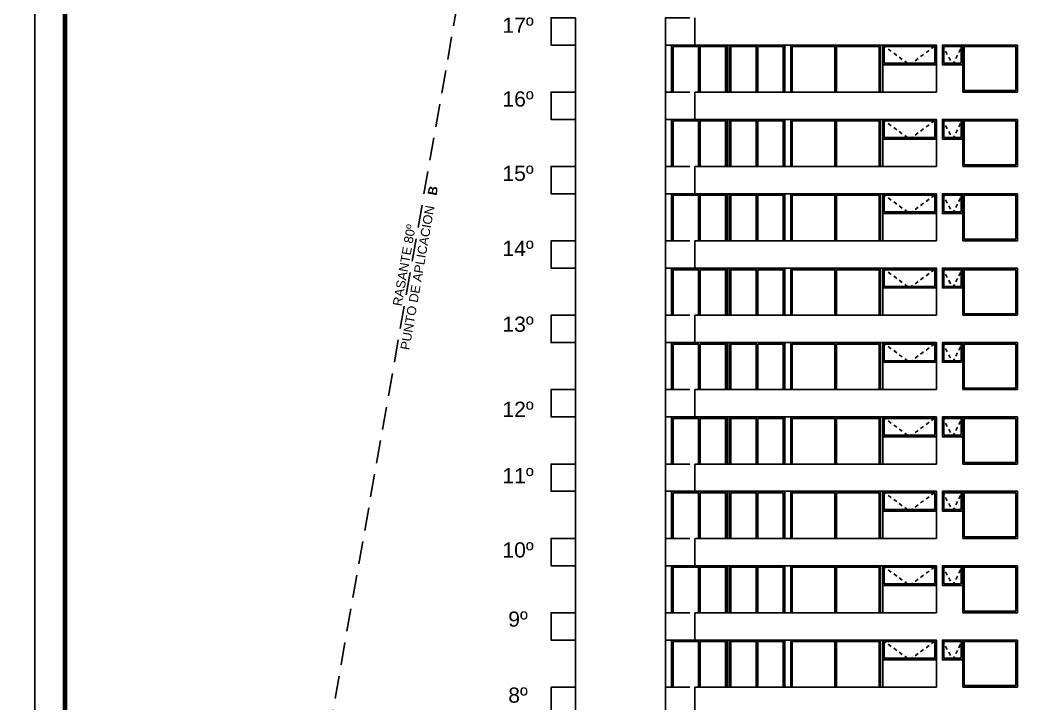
# Model space of a CAD drawing. Header units: millimetres. Extents: x 1217 to 2428, y 234 to 644.
# Drawn here: x 2038.04 to 2071.26, y 394.75 to 417.27 of the extents above; entities that cross this region are included whole.
import ezdxf

# ---------------------------------------------------------------- set-up
doc = ezdxf.new("R2010")
doc.units = ezdxf.units.MM
doc.linetypes.add('HIDDEN', pattern=[0.375, 0.25, -0.125])
doc.linetypes.add('HIDDEN2', pattern=[0.1875, 0.125, -0.0625])
doc.layers.get('0').update_dxf_attribs({"lineweight": 5})
for name, color, linetype in [('0.1', 251, 'Continuous'), ('0.2', 2, 'Continuous'), ('0.3', 6, 'Continuous'), ('COTAS', 252, 'Continuous'), ('Texto', 1, 'Continuous')]:
    doc.layers.add(name, color=color, linetype=linetype)
doc.styles.add('INTERARQ', font='arial.ttf')
doc.styles.get("Standard").update_dxf_attribs({"font": 'arial.ttf'})
doc.dimstyles.new('ESCALA_1-50', dxfattribs={"dimtxt": 0.15, "dimasz": 0.06, "dimexe": 0.18, "dimexo": 0.0625, "dimgap": 0, "dimtad": 0, "dimtih": 1, "dimtoh": 1, "dimzin": 0, "dimdsep": 46, "dimtxsty": 'INTERARQ', "dimblk": 'DIMTICK', "dimcen": 0, "dimse1": 1, "dimse2": 1, "dimclrd": 256, "dimclre": 1, "dimclrt": 2, "dimadec": 0, "dimazin": 0, "dimtfac": 4.5, "dimtofl": 0, "dimtmove": 2, "dimatfit": 3, "dimldrblk": 'DIMTICK', "dimfxl": 1, "dimtolj": 1, "dimtzin": 0, "dimarcsym": 0})

# ---------------------------------------------------------------- blocks, each defined once
blk = doc.blocks.new('DIMTICK')
at = {"color": 1}
for p, q in [((-1, 0), (1, 0)), ((0, 1), (0, -1))]:
    blk.add_line(p, q, dxfattribs=at)
at = {"color": 3, "const_width": 0.141}
blk.add_lwpolyline([(0.71, 0.71), (-0.71, -0.71)], dxfattribs=at)
blk = doc.blocks.new('*D1722')
at = {"layer": 'COTAS', "lineweight": -2, "ltscale": 3, "transparency": 16777216}
for start, end in [(43.0376, 78.2183), (1.7817, 37.092)]:
    blk.add_arc((2047.057, 387.171), 1.93, start, end, dxfattribs=at)
at = {"layer": 'Defpoints', "color": 0, "ltscale": 3, "transparency": 16777216}
for p in [(2056.13, 438.621, 0), (2048.782, 388.037), (2043.9, 387.171, 0), (2047.057, 387.171, 0), (2055.07, 387.171, 0)]:
    blk.add_point(p, dxfattribs=at)
at = {"layer": 'COTAS', "lineweight": -2, "ltscale": 3, "transparency": 16777216, "xscale": 0.06, "yscale": 0.06, "zscale": 0.06}
for p, rotation in [((2047.393, 389.071), 169.1091535055369), ((2048.987, 387.171), 270.8908464944628)]:
    blk.add_blockref('DIMTICK', p, dxfattribs=dict(at, rotation=rotation))
at = {"layer": 'COTAS', "color": 2, "ltscale": 3, "transparency": 16777216, "insert": (2048.536, 388.411), "char_height": 0.15, "attachment_point": 5, "style": 'INTERARQ'}
blk.add_mtext('\\A1;80°', dxfattribs=at)

msp = doc.modelspace()

# ---------------------------------------------------------------- linework, layer by layer
at = {"layer": '0.1', "ltscale": 3}
for p, q in [((2069.06577, 416.40099, 0), (2068.4948, 416.40099, 0)), ((2068.4948, 416.40099, 0), (2068.4948, 415.85099, 0)), ((2069.06577, 416.40099, 0), (2069.06577, 415.85099, 0)), ((2070.86577, 416.40099, 0), (2069.16577, 416.40099, 0)), ((2069.16577, 416.40099, 0), (2069.16577, 414.95099, 0)), ((2070.86577, 414.95099, 0), (2070.86577, 416.40099, 0)), ((2068.4948, 415.85099, 0), (2069.06577, 415.85099, 0)), ((2069.16577, 414.95099, 0), (2070.86577, 414.95099, 0)), ((2069.06577, 413.95099, 0), (2068.4948, 413.95099, 0)), ((2068.4948, 413.95099, 0), (2068.4948, 413.40099, 0)), ((2069.06577, 413.95099, 0), (2069.06577, 413.40099, 0)), ((2070.86577, 413.95099, 0), (2069.16577, 413.95099, 0)), ((2069.16577, 413.95099, 0), (2069.16577, 412.50099, 0)), ((2070.86577, 412.50099, 0), (2070.86577, 413.95099, 0)), ((2068.4948, 413.40099, 0), (2069.06577, 413.40099, 0)), ((2069.16577, 412.50099, 0), (2070.86577, 412.50099, 0)), ((2069.06577, 411.50099, 0), (2068.4948, 411.50099, 0)), ((2068.4948, 411.50099, 0), (2068.4948, 410.95099, 0)), ((2069.06577, 411.50099, 0), (2069.06577, 410.95099, 0)), ((2070.86577, 411.50099, 0), (2069.16577, 411.50099, 0)), ((2069.16577, 411.50099, 0), (2069.16577, 410.05099, 0)), ((2070.86577, 410.05099, 0), (2070.86577, 411.50099, 0)), ((2068.4948, 410.95099, 0), (2069.06577, 410.95099, 0)), ((2069.16577, 410.05099, 0), (2070.86577, 410.05099, 0)), ((2069.06577, 409.05099, 0), (2068.4948, 409.05099, 0)), ((2068.4948, 409.05099, 0), (2068.4948, 408.50099, 0)), ((2069.06577, 409.05099, 0), (2069.06577, 408.50099, 0)), ((2070.86577, 409.05099, 0), (2069.16577, 409.05099, 0)), ((2069.16577, 409.05099, 0), (2069.16577, 407.60099, 0)), ((2070.86577, 407.60099, 0), (2070.86577, 409.05099, 0)), ((2068.4948, 408.50099, 0), (2069.06577, 408.50099, 0)), ((2069.16577, 407.60099, 0), (2070.86577, 407.60099, 0)), ((2069.06577, 406.60099, 0), (2068.4948, 406.60099, 0)), ((2068.4948, 406.60099, 0), (2068.4948, 406.05099, 0)), ((2069.06577, 406.60099, 0), (2069.06577, 406.05099, 0)), ((2070.86577, 406.60099, 0), (2069.16577, 406.60099, 0)), ((2069.16577, 406.60099, 0), (2069.16577, 405.15099, 0)), ((2070.86577, 405.15099, 0), (2070.86577, 406.60099, 0)), ((2068.4948, 406.05099, 0), (2069.06577, 406.05099, 0)), ((2069.16577, 405.15099, 0), (2070.86577, 405.15099, 0)), ((2069.06577, 404.15099, 0), (2068.4948, 404.15099, 0)), ((2068.4948, 404.15099, 0), (2068.4948, 403.60099, 0)), ((2069.06577, 404.15099, 0), (2069.06577, 403.60099, 0)), ((2070.86577, 404.15099, 0), (2069.16577, 404.15099, 0)), ((2069.16577, 404.15099, 0), (2069.16577, 402.70099, 0)), ((2070.86577, 402.70099, 0), (2070.86577, 404.15099, 0)), ((2068.4948, 403.60099, 0), (2069.06577, 403.60099, 0)), ((2069.16577, 402.70099, 0), (2070.86577, 402.70099, 0)), ((2069.06577, 401.70099, 0), (2068.4948, 401.70099, 0)), ((2068.4948, 401.70099, 0), (2068.4948, 401.15099, 0)), ((2069.06577, 401.70099, 0), (2069.06577, 401.15099, 0)), ((2070.86577, 401.70099, 0), (2069.16577, 401.70099, 0)), ((2069.16577, 401.70099, 0), (2069.16577, 400.25099, 0)), ((2070.86577, 400.25099, 0), (2070.86577, 401.70099, 0)), ((2068.4948, 401.15099, 0), (2069.06577, 401.15099, 0)), ((2069.16577, 400.25099, 0), (2070.86577, 400.25099, 0)), ((2069.06577, 399.25099, 0), (2068.4948, 399.25099, 0)), ((2068.4948, 399.25099, 0), (2068.4948, 398.70099, 0)), ((2069.06577, 399.25099, 0), (2069.06577, 398.70099, 0)), ((2070.86577, 399.25099, 0), (2069.16577, 399.25099, 0)), ((2069.16577, 399.25099, 0), (2069.16577, 397.80099, 0)), ((2070.86577, 397.80099, 0), (2070.86577, 399.25099, 0)), ((2068.4948, 398.70099, 0), (2069.06577, 398.70099, 0)), ((2069.16577, 397.80099, 0), (2070.86577, 397.80099, 0)), ((2069.06577, 396.80099, 0), (2068.4948, 396.80099, 0)), ((2068.4948, 396.80099, 0), (2068.4948, 396.25099, 0)), ((2069.06577, 396.80099, 0), (2069.06577, 396.25099, 0)), ((2070.86577, 396.80099, 0), (2069.16577, 396.80099, 0)), ((2069.16577, 396.80099, 0), (2069.16577, 395.35099, 0)), ((2070.86577, 395.35099, 0), (2070.86577, 396.80099, 0)), ((2068.4948, 396.25099, 0), (2069.06577, 396.25099, 0)), ((2069.16577, 395.35099, 0), (2070.86577, 395.35099, 0))]:
    msp.add_line(p, q, dxfattribs=at)
for points in [[(1978.52436, 357.90321), (1978.52436, 447.90321), (2038.52436, 447.90321), (2038.52436, 357.90321), (1978.52436, 357.90321)], [(2038.52436, 357.90321), (2038.52436, 447.90321), (2098.52436, 447.90321), (2098.52436, 357.90321), (2038.52436, 357.90321)]]:
    msp.add_lwpolyline(points, dxfattribs=at)
at = {"layer": '0.1', "ltscale": 3, "const_width": 0.15}
msp.add_lwpolyline([(2039.52436, 358.90321), (2039.52436, 446.90321), (2097.52436, 446.90321), (2097.52436, 358.90321)], close=True, dxfattribs=at)
at = {"layer": '0.1', "ltscale": 3, "elevation": 0}
for points in [[(2056.34773, 417.35099), (2055.54573, 417.35099), (2055.54573, 416.45099), (2056.34773, 416.45099)], [(2056.34773, 417.35099), (2056.34773, 416.45099)], [(2056.34773, 414.90099), (2056.34773, 416.45099)], [(2059.51769, 414.90099), (2059.51769, 416.45099), (2061.34625, 416.45099), (2061.34625, 414.90099)], [(2059.56769, 414.90099), (2059.56769, 416.40099), (2060.40697, 416.40099)], [(2060.40697, 416.45099), (2060.40697, 414.90099)], [(2060.45697, 416.40099), (2061.29625, 416.40099), (2061.29625, 414.90099)], [(2060.45697, 416.40099), (2060.45697, 414.90099)], [(2061.41625, 414.90099), (2061.41625, 416.45099), (2063.24489, 416.45099), (2063.24489, 414.90099)], [(2061.46625, 414.90099), (2061.46625, 416.40099), (2062.30557, 416.40099)], [(2062.30557, 416.45099), (2062.30557, 414.90099)], [(2062.35557, 416.40099), (2063.19489, 416.40099), (2063.19489, 414.90099)], [(2062.35557, 416.40099), (2062.35557, 414.90099)], [(2063.4448, 414.90099), (2063.4448, 416.45099), (2066.40526, 416.45099), (2066.40526, 414.90099)], [(2063.4948, 414.90099), (2063.4948, 416.40099), (2064.90003, 416.40099)], [(2064.90003, 416.45099), (2064.90003, 414.90099)], [(2064.95003, 416.40099), (2066.35526, 416.40099), (2066.35526, 414.90099)], [(2064.95003, 416.40099), (2064.95003, 414.90099)], [(2069.11577, 415.80099), (2069.11577, 416.45099)], [(2056.34773, 414.90099), (2055.54573, 414.90099), (2055.54573, 414.00099), (2056.34773, 414.00099)], [(2056.34773, 414.90099), (2056.34773, 414.00099)], [(2056.34773, 412.45099), (2056.34773, 414.00099)], [(2059.51769, 412.45099), (2059.51769, 414.00099), (2061.34625, 414.00099), (2061.34625, 412.45099)], [(2059.56769, 412.45099), (2059.56769, 413.95099), (2060.40697, 413.95099)], [(2060.40697, 414.00099), (2060.40697, 412.45099)], [(2060.45697, 413.95099), (2061.29625, 413.95099), (2061.29625, 412.45099)], [(2060.45697, 413.95099), (2060.45697, 412.45099)], [(2061.41625, 412.45099), (2061.41625, 414.00099), (2063.24489, 414.00099), (2063.24489, 412.45099)], [(2061.46625, 412.45099), (2061.46625, 413.95099), (2062.30557, 413.95099)], [(2062.30557, 414.00099), (2062.30557, 412.45099)], [(2062.35557, 413.95099), (2063.19489, 413.95099), (2063.19489, 412.45099)], [(2062.35557, 413.95099), (2062.35557, 412.45099)], [(2063.4448, 412.45099), (2063.4448, 414.00099), (2066.40526, 414.00099), (2066.40526, 412.45099)], [(2063.4948, 412.45099), (2063.4948, 413.95099), (2064.90003, 413.95099)], [(2064.90003, 414.00099), (2064.90003, 412.45099)], [(2064.95003, 413.95099), (2066.35526, 413.95099), (2066.35526, 412.45099)], [(2064.95003, 413.95099), (2064.95003, 412.45099)], [(2069.11577, 413.35099), (2069.11577, 414.00099)], [(2056.34773, 412.45099), (2055.54573, 412.45099), (2055.54573, 411.55099), (2056.34773, 411.55099)], [(2056.34773, 412.45099), (2056.34773, 411.55099)], [(2056.34773, 410.00099), (2056.34773, 411.55099)], [(2059.51769, 410.00099), (2059.51769, 411.55099), (2061.34625, 411.55099), (2061.34625, 410.00099)], [(2060.40697, 411.55099), (2060.40697, 410.00099)], [(2061.41625, 410.00099), (2061.41625, 411.55099), (2063.24489, 411.55099), (2063.24489, 410.00099)], [(2062.30557, 411.55099), (2062.30557, 410.00099)], [(2063.4448, 410.00099), (2063.4448, 411.55099), (2066.40526, 411.55099), (2066.40526, 410.00099)], [(2064.90003, 411.55099), (2064.90003, 410.00099)], [(2069.11577, 410.90099), (2069.11577, 411.55099)], [(2059.56769, 410.00099), (2059.56769, 411.50099), (2060.40697, 411.50099)], [(2060.45697, 411.50099), (2061.29625, 411.50099), (2061.29625, 410.00099)], [(2060.45697, 411.50099), (2060.45697, 410.00099)], [(2061.46625, 410.00099), (2061.46625, 411.50099), (2062.30557, 411.50099)], [(2062.35557, 411.50099), (2063.19489, 411.50099), (2063.19489, 410.00099)], [(2062.35557, 411.50099), (2062.35557, 410.00099)], [(2063.4948, 410.00099), (2063.4948, 411.50099), (2064.90003, 411.50099)], [(2064.95003, 411.50099), (2066.35526, 411.50099), (2066.35526, 410.00099)], [(2064.95003, 411.50099), (2064.95003, 410.00099)], [(2056.34773, 410.00099), (2055.54573, 410.00099), (2055.54573, 409.10099), (2056.34773, 409.10099)], [(2056.34773, 410.00099), (2056.34773, 409.10099)], [(2056.34773, 407.55099), (2056.34773, 409.10099)], [(2059.51769, 407.55099), (2059.51769, 409.10099), (2061.34625, 409.10099), (2061.34625, 407.55099)], [(2059.56769, 407.55099), (2059.56769, 409.05099), (2060.40697, 409.05099)], [(2060.40697, 409.10099), (2060.40697, 407.55099)], [(2060.45697, 409.05099), (2061.29625, 409.05099), (2061.29625, 407.55099)], [(2060.45697, 409.05099), (2060.45697, 407.55099)], [(2061.41625, 407.55099), (2061.41625, 409.10099), (2063.24489, 409.10099), (2063.24489, 407.55099)], [(2061.46625, 407.55099), (2061.46625, 409.05099), (2062.30557, 409.05099)], [(2062.30557, 409.10099), (2062.30557, 407.55099)], [(2062.35557, 409.05099), (2063.19489, 409.05099), (2063.19489, 407.55099)], [(2062.35557, 409.05099), (2062.35557, 407.55099)], [(2063.4448, 407.55099), (2063.4448, 409.10099), (2066.40526, 409.10099), (2066.40526, 407.55099)], [(2063.4948, 407.55099), (2063.4948, 409.05099), (2064.90003, 409.05099)], [(2064.90003, 409.10099), (2064.90003, 407.55099)], [(2064.95003, 409.05099), (2066.35526, 409.05099), (2066.35526, 407.55099)], [(2064.95003, 409.05099), (2064.95003, 407.55099)], [(2069.11577, 408.45099), (2069.11577, 409.10099)], [(2056.34773, 407.55099), (2055.54573, 407.55099), (2055.54573, 406.65099), (2056.34773, 406.65099)], [(2056.34773, 407.55099), (2056.34773, 406.65099)], [(2056.34773, 405.10099), (2056.34773, 406.65099)], [(2059.51769, 405.10099), (2059.51769, 406.65099), (2061.34625, 406.65099), (2061.34625, 405.10099)], [(2059.56769, 405.10099), (2059.56769, 406.60099), (2060.40697, 406.60099)], [(2060.40697, 406.65099), (2060.40697, 405.10099)], [(2060.45697, 406.60099), (2061.29625, 406.60099), (2061.29625, 405.10099)], [(2060.45697, 406.60099), (2060.45697, 405.10099)], [(2061.41625, 405.10099), (2061.41625, 406.65099), (2063.24489, 406.65099), (2063.24489, 405.10099)], [(2061.46625, 405.10099), (2061.46625, 406.60099), (2062.30557, 406.60099)], [(2062.30557, 406.65099), (2062.30557, 405.10099)], [(2062.35557, 406.60099), (2063.19489, 406.60099), (2063.19489, 405.10099)], [(2062.35557, 406.60099), (2062.35557, 405.10099)], [(2063.4448, 405.10099), (2063.4448, 406.65099), (2066.40526, 406.65099), (2066.40526, 405.10099)], [(2063.4948, 405.10099), (2063.4948, 406.60099), (2064.90003, 406.60099)], [(2064.90003, 406.65099), (2064.90003, 405.10099)], [(2064.95003, 406.60099), (2066.35526, 406.60099), (2066.35526, 405.10099)], [(2064.95003, 406.60099), (2064.95003, 405.10099)], [(2069.11577, 406.00099), (2069.11577, 406.65099)], [(2056.34773, 405.10099), (2055.54573, 405.10099), (2055.54573, 404.20099), (2056.34773, 404.20099)], [(2056.34773, 405.10099), (2056.34773, 404.20099)], [(2056.34773, 402.65099), (2056.34773, 404.20099)], [(2059.51769, 402.65099), (2059.51769, 404.20099), (2061.34625, 404.20099), (2061.34625, 402.65099)], [(2059.56769, 402.65099), (2059.56769, 404.15099), (2060.40697, 404.15099)], [(2060.40697, 404.20099), (2060.40697, 402.65099)], [(2060.45697, 404.15099), (2061.29625, 404.15099), (2061.29625, 402.65099)], [(2060.45697, 404.15099), (2060.45697, 402.65099)], [(2061.41625, 402.65099), (2061.41625, 404.20099), (2063.24489, 404.20099), (2063.24489, 402.65099)], [(2061.46625, 402.65099), (2061.46625, 404.15099), (2062.30557, 404.15099)], [(2062.30557, 404.20099), (2062.30557, 402.65099)], [(2062.35557, 404.15099), (2063.19489, 404.15099), (2063.19489, 402.65099)], [(2062.35557, 404.15099), (2062.35557, 402.65099)], [(2063.4448, 402.65099), (2063.4448, 404.20099), (2066.40526, 404.20099), (2066.40526, 402.65099)], [(2063.4948, 402.65099), (2063.4948, 404.15099), (2064.90003, 404.15099)], [(2064.90003, 404.20099), (2064.90003, 402.65099)], [(2064.95003, 404.15099), (2066.35526, 404.15099), (2066.35526, 402.65099)], [(2064.95003, 404.15099), (2064.95003, 402.65099)], [(2069.11577, 403.55099), (2069.11577, 404.20099)], [(2056.34773, 402.65099), (2055.54573, 402.65099), (2055.54573, 401.75099), (2056.34773, 401.75099)], [(2056.34773, 402.65099), (2056.34773, 401.75099)], [(2056.34773, 400.20099), (2056.34773, 401.75099)], [(2059.51769, 400.20099), (2059.51769, 401.75099), (2061.34625, 401.75099), (2061.34625, 400.20099)], [(2059.56769, 400.20099), (2059.56769, 401.70099), (2060.40697, 401.70099)], [(2060.40697, 401.75099), (2060.40697, 400.20099)], [(2060.45697, 401.70099), (2061.29625, 401.70099), (2061.29625, 400.20099)], [(2060.45697, 401.70099), (2060.45697, 400.20099)], [(2061.41625, 400.20099), (2061.41625, 401.75099), (2063.24489, 401.75099), (2063.24489, 400.20099)], [(2061.46625, 400.20099), (2061.46625, 401.70099), (2062.30557, 401.70099)], [(2062.30557, 401.75099), (2062.30557, 400.20099)], [(2062.35557, 401.70099), (2063.19489, 401.70099), (2063.19489, 400.20099)], [(2062.35557, 401.70099), (2062.35557, 400.20099)], [(2063.4448, 400.20099), (2063.4448, 401.75099), (2066.40526, 401.75099), (2066.40526, 400.20099)], [(2063.4948, 400.20099), (2063.4948, 401.70099), (2064.90003, 401.70099)], [(2064.90003, 401.75099), (2064.90003, 400.20099)], [(2064.95003, 401.70099), (2066.35526, 401.70099), (2066.35526, 400.20099)], [(2064.95003, 401.70099), (2064.95003, 400.20099)], [(2069.11577, 401.10099), (2069.11577, 401.75099)], [(2056.34773, 400.20099), (2055.54573, 400.20099), (2055.54573, 399.30099), (2056.34773, 399.30099)], [(2056.34773, 400.20099), (2056.34773, 399.30099)], [(2056.34773, 397.75099), (2056.34773, 399.30099)], [(2059.51769, 397.75099), (2059.51769, 399.30099), (2061.34625, 399.30099), (2061.34625, 397.75099)], [(2060.40697, 399.30099), (2060.40697, 397.75099)], [(2061.41625, 397.75099), (2061.41625, 399.30099), (2063.24489, 399.30099), (2063.24489, 397.75099)], [(2062.30557, 399.30099), (2062.30557, 397.75099)], [(2063.4448, 397.75099), (2063.4448, 399.30099), (2066.40526, 399.30099), (2066.40526, 397.75099)], [(2064.90003, 399.30099), (2064.90003, 397.75099)], [(2069.11577, 398.65099), (2069.11577, 399.30099)], [(2059.56769, 397.75099), (2059.56769, 399.25099), (2060.40697, 399.25099)], [(2060.45697, 399.25099), (2061.29625, 399.25099), (2061.29625, 397.75099)], [(2060.45697, 399.25099), (2060.45697, 397.75099)], [(2061.46625, 397.75099), (2061.46625, 399.25099), (2062.30557, 399.25099)], [(2062.35557, 399.25099), (2063.19489, 399.25099), (2063.19489, 397.75099)], [(2062.35557, 399.25099), (2062.35557, 397.75099)], [(2063.4948, 397.75099), (2063.4948, 399.25099), (2064.90003, 399.25099)], [(2064.95003, 399.25099), (2066.35526, 399.25099), (2066.35526, 397.75099)], [(2064.95003, 399.25099), (2064.95003, 397.75099)], [(2056.34773, 397.75099), (2055.54573, 397.75099), (2055.54573, 396.85099), (2056.34773, 396.85099)], [(2056.34773, 397.75099), (2056.34773, 396.85099)], [(2056.34773, 395.30099), (2056.34773, 396.85099)], [(2059.51769, 395.30099), (2059.51769, 396.85099), (2061.34625, 396.85099), (2061.34625, 395.30099)], [(2059.56769, 395.30099), (2059.56769, 396.80099), (2060.40697, 396.80099)], [(2060.40697, 396.85099), (2060.40697, 395.30099)], [(2060.45697, 396.80099), (2061.29625, 396.80099), (2061.29625, 395.30099)], [(2060.45697, 396.80099), (2060.45697, 395.30099)], [(2061.41625, 395.30099), (2061.41625, 396.85099), (2063.24489, 396.85099), (2063.24489, 395.30099)], [(2061.46625, 395.30099), (2061.46625, 396.80099), (2062.30557, 396.80099)], [(2062.30557, 396.85099), (2062.30557, 395.30099)], [(2062.35557, 396.80099), (2063.19489, 396.80099), (2063.19489, 395.30099)], [(2062.35557, 396.80099), (2062.35557, 395.30099)], [(2063.4448, 395.30099), (2063.4448, 396.85099), (2066.40526, 396.85099), (2066.40526, 395.30099)], [(2063.4948, 395.30099), (2063.4948, 396.80099), (2064.90003, 396.80099)], [(2064.90003, 396.85099), (2064.90003, 395.30099)], [(2064.95003, 396.80099), (2066.35526, 396.80099), (2066.35526, 395.30099)], [(2064.95003, 396.80099), (2064.95003, 395.30099)], [(2069.11577, 396.20099), (2069.11577, 396.85099)], [(2056.34773, 395.30099), (2055.54573, 395.30099), (2055.54573, 394.40099), (2056.34773, 394.40099)], [(2056.34773, 395.30099), (2056.34773, 394.40099)]]:
    msp.add_lwpolyline(points, dxfattribs=at)
for points in [[(2066.47526, 415.80099), (2068.2448, 415.80099), (2068.2448, 416.45099), (2066.47526, 416.45099)], [(2066.52526, 415.85099), (2068.1948, 415.85099), (2068.1948, 416.40099), (2066.52526, 416.40099)], [(2066.47526, 413.35099), (2068.2448, 413.35099), (2068.2448, 414.00099), (2066.47526, 414.00099)], [(2066.52526, 413.40099), (2068.1948, 413.40099), (2068.1948, 413.95099), (2066.52526, 413.95099)], [(2066.47526, 410.90099), (2068.2448, 410.90099), (2068.2448, 411.55099), (2066.47526, 411.55099)], [(2066.52526, 410.95099), (2068.1948, 410.95099), (2068.1948, 411.50099), (2066.52526, 411.50099)], [(2066.47526, 408.45099), (2068.2448, 408.45099), (2068.2448, 409.10099), (2066.47526, 409.10099)], [(2066.52526, 408.50099), (2068.1948, 408.50099), (2068.1948, 409.05099), (2066.52526, 409.05099)], [(2066.47526, 406.00099), (2068.2448, 406.00099), (2068.2448, 406.65099), (2066.47526, 406.65099)], [(2066.52526, 406.05099), (2068.1948, 406.05099), (2068.1948, 406.60099), (2066.52526, 406.60099)], [(2066.47526, 403.55099), (2068.2448, 403.55099), (2068.2448, 404.20099), (2066.47526, 404.20099)], [(2066.52526, 403.60099), (2068.1948, 403.60099), (2068.1948, 404.15099), (2066.52526, 404.15099)], [(2066.47526, 401.10099), (2068.2448, 401.10099), (2068.2448, 401.75099), (2066.47526, 401.75099)], [(2066.52526, 401.15099), (2068.1948, 401.15099), (2068.1948, 401.70099), (2066.52526, 401.70099)], [(2066.47526, 398.65099), (2068.2448, 398.65099), (2068.2448, 399.30099), (2066.47526, 399.30099)], [(2066.52526, 398.70099), (2068.1948, 398.70099), (2068.1948, 399.25099), (2066.52526, 399.25099)], [(2066.47526, 396.20099), (2068.2448, 396.20099), (2068.2448, 396.85099), (2066.47526, 396.85099)], [(2066.52526, 396.25099), (2068.1948, 396.25099), (2068.1948, 396.80099), (2066.52526, 396.80099)]]:
    msp.add_lwpolyline(points, close=True, dxfattribs=at)
at = {"layer": '0.1', "linetype": 'HIDDEN2', "elevation": 0}
for points in [[(2066.47526, 416.45099), (2067.36003, 415.80099), (2068.2448, 416.45099)], [(2068.4448, 416.45099), (2068.78029, 415.80099), (2069.11577, 416.45099)], [(2066.47526, 414.00099), (2067.36003, 413.35099), (2068.2448, 414.00099)], [(2068.4448, 414.00099), (2068.78029, 413.35099), (2069.11577, 414.00099)], [(2066.47526, 411.55099), (2067.36003, 410.90099), (2068.2448, 411.55099)], [(2068.4448, 411.55099), (2068.78029, 410.90099), (2069.11577, 411.55099)], [(2066.47526, 409.10099), (2067.36003, 408.45099), (2068.2448, 409.10099)], [(2068.4448, 409.10099), (2068.78029, 408.45099), (2069.11577, 409.10099)], [(2066.47526, 406.65099), (2067.36003, 406.00099), (2068.2448, 406.65099)], [(2068.4448, 406.65099), (2068.78029, 406.00099), (2069.11577, 406.65099)], [(2066.47526, 404.20099), (2067.36003, 403.55099), (2068.2448, 404.20099)], [(2068.4448, 404.20099), (2068.78029, 403.55099), (2069.11577, 404.20099)], [(2066.47526, 401.75099), (2067.36003, 401.10099), (2068.2448, 401.75099)], [(2068.4448, 401.75099), (2068.78029, 401.10099), (2069.11577, 401.75099)], [(2066.47526, 399.30099), (2067.36003, 398.65099), (2068.2448, 399.30099)], [(2068.4448, 399.30099), (2068.78029, 398.65099), (2069.11577, 399.30099)], [(2066.47526, 396.85099), (2067.36003, 396.20099), (2068.2448, 396.85099)], [(2068.4448, 396.85099), (2068.78029, 396.20099), (2069.11577, 396.85099)]]:
    msp.add_lwpolyline(points, dxfattribs=at)
at = {"layer": '0.2', "linetype": 'HIDDEN', "ltscale": 3, "elevation": 0}
msp.add_lwpolyline([(2047.0575, 387.17099), (2056.12952, 438.62099)], dxfattribs=at)
at = {"layer": '0.2', "ltscale": 3, "elevation": 0}
for points in [[(2060.11769, 417.35099), (2059.31769, 417.35099), (2059.31769, 416.45099), (2060.11769, 416.45099)], [(2059.31769, 414.90099), (2059.31769, 416.45099)], [(2059.51769, 416.45099), (2059.51769, 414.90099)], [(2061.34625, 416.45099), (2061.34625, 414.90099)], [(2061.41625, 416.45099), (2061.41625, 414.90099)], [(2063.24489, 416.45099), (2063.24489, 414.90099)], [(2063.4448, 416.45099), (2063.4448, 414.90099)], [(2066.40526, 416.45099), (2066.40526, 414.90099)], [(2066.47526, 416.45099), (2066.47526, 414.90099)], [(2060.11769, 414.90099), (2059.31769, 414.90099), (2059.31769, 414.00099), (2060.11769, 414.00099)], [(2059.31769, 412.45099), (2059.31769, 414.00099)], [(2059.51769, 414.00099), (2059.51769, 412.45099)], [(2061.34625, 414.00099), (2061.34625, 412.45099)], [(2061.41625, 414.00099), (2061.41625, 412.45099)], [(2063.24489, 414.00099), (2063.24489, 412.45099)], [(2063.4448, 414.00099), (2063.4448, 412.45099)], [(2066.40526, 414.00099), (2066.40526, 412.45099)], [(2066.47526, 414.00099), (2066.47526, 412.45099)], [(2060.11769, 412.45099), (2059.31769, 412.45099), (2059.31769, 411.55099), (2060.11769, 411.55099)], [(2059.31769, 410.00099), (2059.31769, 411.55099)], [(2059.51769, 411.55099), (2059.51769, 410.00099)], [(2061.34625, 411.55099), (2061.34625, 410.00099)], [(2061.41625, 411.55099), (2061.41625, 410.00099)], [(2063.24489, 411.55099), (2063.24489, 410.00099)], [(2063.4448, 411.55099), (2063.4448, 410.00099)], [(2066.40526, 411.55099), (2066.40526, 410.00099)], [(2066.47526, 411.55099), (2066.47526, 410.00099)], [(2060.11769, 410.00099), (2059.31769, 410.00099), (2059.31769, 409.10099), (2060.11769, 409.10099)], [(2059.31769, 407.55099), (2059.31769, 409.10099)], [(2059.51769, 409.10099), (2059.51769, 407.55099)], [(2061.34625, 409.10099), (2061.34625, 407.55099)], [(2061.41625, 409.10099), (2061.41625, 407.55099)], [(2063.24489, 409.10099), (2063.24489, 407.55099)], [(2063.4448, 409.10099), (2063.4448, 407.55099)], [(2066.40526, 409.10099), (2066.40526, 407.55099)], [(2066.47526, 409.10099), (2066.47526, 407.55099)], [(2060.11769, 407.55099), (2059.31769, 407.55099), (2059.31769, 406.65099), (2060.11769, 406.65099)], [(2059.31769, 405.10099), (2059.31769, 406.65099)], [(2059.51769, 406.65099), (2059.51769, 405.10099)], [(2061.34625, 406.65099), (2061.34625, 405.10099)], [(2061.41625, 406.65099), (2061.41625, 405.10099)], [(2063.24489, 406.65099), (2063.24489, 405.10099)], [(2063.4448, 406.65099), (2063.4448, 405.10099)], [(2066.40526, 406.65099), (2066.40526, 405.10099)], [(2066.47526, 406.65099), (2066.47526, 405.10099)], [(2060.11769, 405.10099), (2059.31769, 405.10099), (2059.31769, 404.20099), (2060.11769, 404.20099)], [(2059.31769, 402.65099), (2059.31769, 404.20099)], [(2059.51769, 404.20099), (2059.51769, 402.65099)], [(2061.34625, 404.20099), (2061.34625, 402.65099)], [(2061.41625, 404.20099), (2061.41625, 402.65099)], [(2063.24489, 404.20099), (2063.24489, 402.65099)], [(2063.4448, 404.20099), (2063.4448, 402.65099)], [(2066.40526, 404.20099), (2066.40526, 402.65099)], [(2066.47526, 404.20099), (2066.47526, 402.65099)], [(2060.11769, 402.65099), (2059.31769, 402.65099), (2059.31769, 401.75099), (2060.11769, 401.75099)], [(2059.31769, 400.20099), (2059.31769, 401.75099)], [(2059.51769, 401.75099), (2059.51769, 400.20099)], [(2061.34625, 401.75099), (2061.34625, 400.20099)], [(2061.41625, 401.75099), (2061.41625, 400.20099)], [(2063.24489, 401.75099), (2063.24489, 400.20099)], [(2063.4448, 401.75099), (2063.4448, 400.20099)], [(2066.40526, 401.75099), (2066.40526, 400.20099)], [(2066.47526, 401.75099), (2066.47526, 400.20099)], [(2060.11769, 400.20099), (2059.31769, 400.20099), (2059.31769, 399.30099), (2060.11769, 399.30099)], [(2059.31769, 397.75099), (2059.31769, 399.30099)], [(2059.51769, 399.30099), (2059.51769, 397.75099)], [(2061.34625, 399.30099), (2061.34625, 397.75099)], [(2061.41625, 399.30099), (2061.41625, 397.75099)], [(2063.24489, 399.30099), (2063.24489, 397.75099)], [(2063.4448, 399.30099), (2063.4448, 397.75099)], [(2066.40526, 399.30099), (2066.40526, 397.75099)], [(2066.47526, 399.30099), (2066.47526, 397.75099)], [(2060.11769, 397.75099), (2059.31769, 397.75099), (2059.31769, 396.85099), (2060.11769, 396.85099)], [(2059.31769, 395.30099), (2059.31769, 396.85099)], [(2059.51769, 396.85099), (2059.51769, 395.30099)], [(2061.34625, 396.85099), (2061.34625, 395.30099)], [(2061.41625, 396.85099), (2061.41625, 395.30099)], [(2063.24489, 396.85099), (2063.24489, 395.30099)], [(2063.4448, 396.85099), (2063.4448, 395.30099)], [(2066.40526, 396.85099), (2066.40526, 395.30099)], [(2066.47526, 396.85099), (2066.47526, 395.30099)], [(2060.11769, 395.30099), (2059.31769, 395.30099), (2059.31769, 394.40099), (2060.11769, 394.40099)]]:
    msp.add_lwpolyline(points, dxfattribs=at)
at = {"layer": '0.3', "ltscale": 3}
for p, q in [((2070.91577, 416.45099, 0), (2069.11577, 416.45099, 0)), ((2070.91577, 414.90099, 0), (2070.91577, 416.45099, 0)), ((2069.11577, 415.80099, 0), (2069.11577, 414.90099, 0)), ((2069.11577, 414.90099, 0), (2070.91577, 414.90099, 0)), ((2070.91577, 414.00099, 0), (2069.11577, 414.00099, 0)), ((2070.91577, 412.45099, 0), (2070.91577, 414.00099, 0)), ((2069.11577, 413.35099, 0), (2069.11577, 412.45099, 0)), ((2069.11577, 412.45099, 0), (2070.91577, 412.45099, 0)), ((2070.91577, 411.55099, 0), (2069.11577, 411.55099, 0)), ((2070.91577, 410.00099, 0), (2070.91577, 411.55099, 0)), ((2069.11577, 410.90099, 0), (2069.11577, 410.00099, 0)), ((2069.11577, 410.00099, 0), (2070.91577, 410.00099, 0)), ((2070.91577, 409.10099, 0), (2069.11577, 409.10099, 0)), ((2070.91577, 407.55099, 0), (2070.91577, 409.10099, 0)), ((2069.11577, 408.45099, 0), (2069.11577, 407.55099, 0)), ((2069.11577, 407.55099, 0), (2070.91577, 407.55099, 0)), ((2070.91577, 406.65099, 0), (2069.11577, 406.65099, 0)), ((2070.91577, 405.10099, 0), (2070.91577, 406.65099, 0)), ((2069.11577, 406.00099, 0), (2069.11577, 405.10099, 0)), ((2069.11577, 405.10099, 0), (2070.91577, 405.10099, 0)), ((2070.91577, 404.20099, 0), (2069.11577, 404.20099, 0)), ((2070.91577, 402.65099, 0), (2070.91577, 404.20099, 0)), ((2069.11577, 403.55099, 0), (2069.11577, 402.65099, 0)), ((2069.11577, 402.65099, 0), (2070.91577, 402.65099, 0)), ((2070.91577, 401.75099, 0), (2069.11577, 401.75099, 0)), ((2070.91577, 400.20099, 0), (2070.91577, 401.75099, 0)), ((2069.11577, 401.10099, 0), (2069.11577, 400.20099, 0)), ((2069.11577, 400.20099, 0), (2070.91577, 400.20099, 0)), ((2070.91577, 399.30099, 0), (2069.11577, 399.30099, 0)), ((2070.91577, 397.75099, 0), (2070.91577, 399.30099, 0)), ((2069.11577, 398.65099, 0), (2069.11577, 397.75099, 0)), ((2069.11577, 397.75099, 0), (2070.91577, 397.75099, 0)), ((2070.91577, 396.85099, 0), (2069.11577, 396.85099, 0)), ((2070.91577, 395.30099, 0), (2070.91577, 396.85099, 0)), ((2069.11577, 396.20099, 0), (2069.11577, 395.30099, 0)), ((2069.11577, 395.30099, 0), (2070.91577, 395.30099, 0))]:
    msp.add_line(p, q, dxfattribs=at)
at = {"layer": '0.3', "ltscale": 3, "elevation": 0}
for points in [[(2060.2777, 417.35099), (2060.2777, 416.45099)], [(2068.2448, 416.45099), (2060.2777, 416.45099)], [(2068.2448, 416.45099), (2068.2448, 414.90099)], [(2069.11577, 415.80099), (2068.4448, 415.80099), (2068.4448, 416.45099)], [(2069.11577, 416.45099), (2068.4448, 416.45099), (2068.4448, 415.80099), (2069.11577, 415.80099)], [(2060.2777, 414.90099), (2068.2448, 414.90099)], [(2060.2777, 414.90099), (2060.2777, 414.00099)], [(2068.2448, 414.00099), (2060.2777, 414.00099)], [(2068.2448, 414.00099), (2068.2448, 412.45099)], [(2069.11577, 413.35099), (2068.4448, 413.35099), (2068.4448, 414.00099)], [(2069.11577, 414.00099), (2068.4448, 414.00099), (2068.4448, 413.35099), (2069.11577, 413.35099)], [(2060.2777, 412.45099), (2068.2448, 412.45099)], [(2060.2777, 412.45099), (2060.2777, 411.55099)], [(2068.2448, 411.55099), (2060.2777, 411.55099)], [(2068.2448, 411.55099), (2068.2448, 410.00099)], [(2069.11577, 410.90099), (2068.4448, 410.90099), (2068.4448, 411.55099)], [(2069.11577, 411.55099), (2068.4448, 411.55099), (2068.4448, 410.90099), (2069.11577, 410.90099)], [(2060.2777, 410.00099), (2068.2448, 410.00099)], [(2060.2777, 410.00099), (2060.2777, 409.10099)], [(2068.2448, 409.10099), (2060.2777, 409.10099)], [(2068.2448, 409.10099), (2068.2448, 407.55099)], [(2069.11577, 408.45099), (2068.4448, 408.45099), (2068.4448, 409.10099)], [(2069.11577, 409.10099), (2068.4448, 409.10099), (2068.4448, 408.45099), (2069.11577, 408.45099)], [(2060.2777, 407.55099), (2068.2448, 407.55099)], [(2060.2777, 407.55099), (2060.2777, 406.65099)], [(2068.2448, 406.65099), (2060.2777, 406.65099)], [(2068.2448, 406.65099), (2068.2448, 405.10099)], [(2069.11577, 406.00099), (2068.4448, 406.00099), (2068.4448, 406.65099)], [(2069.11577, 406.65099), (2068.4448, 406.65099), (2068.4448, 406.00099), (2069.11577, 406.00099)], [(2060.2777, 405.10099), (2068.2448, 405.10099)], [(2060.2777, 405.10099), (2060.2777, 404.20099)], [(2068.2448, 404.20099), (2060.2777, 404.20099)], [(2068.2448, 404.20099), (2068.2448, 402.65099)], [(2069.11577, 403.55099), (2068.4448, 403.55099), (2068.4448, 404.20099)], [(2069.11577, 404.20099), (2068.4448, 404.20099), (2068.4448, 403.55099), (2069.11577, 403.55099)], [(2060.2777, 402.65099), (2068.2448, 402.65099)], [(2060.2777, 402.65099), (2060.2777, 401.75099)], [(2068.2448, 401.75099), (2060.2777, 401.75099)], [(2068.2448, 401.75099), (2068.2448, 400.20099)], [(2069.11577, 401.10099), (2068.4448, 401.10099), (2068.4448, 401.75099)], [(2069.11577, 401.75099), (2068.4448, 401.75099), (2068.4448, 401.10099), (2069.11577, 401.10099)], [(2060.2777, 400.20099), (2068.2448, 400.20099)], [(2060.2777, 400.20099), (2060.2777, 399.30099)], [(2068.2448, 399.30099), (2060.2777, 399.30099)], [(2068.2448, 399.30099), (2068.2448, 397.75099)], [(2069.11577, 398.65099), (2068.4448, 398.65099), (2068.4448, 399.30099)], [(2069.11577, 399.30099), (2068.4448, 399.30099), (2068.4448, 398.65099), (2069.11577, 398.65099)], [(2060.2777, 397.75099), (2068.2448, 397.75099)], [(2060.2777, 397.75099), (2060.2777, 396.85099)], [(2068.2448, 396.85099), (2060.2777, 396.85099)], [(2068.2448, 396.85099), (2068.2448, 395.30099)], [(2069.11577, 396.20099), (2068.4448, 396.20099), (2068.4448, 396.85099)], [(2069.11577, 396.85099), (2068.4448, 396.85099), (2068.4448, 396.20099), (2069.11577, 396.20099)], [(2060.2777, 395.30099), (2068.2448, 395.30099)], [(2060.2777, 395.30099), (2060.2777, 394.40099)]]:
    msp.add_lwpolyline(points, dxfattribs=at)

# ---------------------------------------------------------------- texts
at = {"layer": 'Texto', "char_height": 0.5, "width": 0.4782903, "attachment_point": 5}
for s, insert in [('17º', (2054.45394, 417.10231, 0)), ('16º', (2054.45394, 414.67066, 0)), ('15º', (2054.45394, 412.22186, 0)), ('14º', (2054.45394, 409.75235, 0)), ('13º', (2054.45394, 407.25216, 0)), ('12º', (2054.45394, 404.45337, 0)), ('11º', (2054.45394, 402.26801, 0)), ('10º', (2054.45394, 399.81801, 0)), ('9º', (2054.45394, 397.54059, 0)), ('8º', (2054.45394, 395.03594, 0))]:
    msp.add_mtext(s, dxfattribs=dict(at, insert=insert))
at = {"layer": 'Texto', "insert": (2050.9523, 409.15278, 0), "char_height": 0.3, "width": 9.6123514, "attachment_point": 5, "rotation": 80}
msp.add_mtext('RASANTE 80º  \\PPUNTO DE APLICACION   {\\fArial|b1|i0|c0|p34;B}', dxfattribs=at)

# ---------------------------------------------------------------- dimensions: what is measured, and where the dimension line sits
at = {"layer": 'COTAS', "ltscale": 3}
dim = msp.add_angular_dim_2l(base=(2048.78182, 388.03698), line1=((2047.0575, 387.17099, 0), (2056.12952, 438.62099, 0)), line2=((2043.89979, 387.17099, 0), (2055.06975, 387.17099, 0)), dimstyle='ESCALA_1-50', dxfattribs=at)
dim.commit()
dim.dimension.update_dxf_attribs({"geometry": '*D1722', "text_midpoint": (2048.53563, 388.41129, 0)})

doc.saveas('drawing.dxf')
